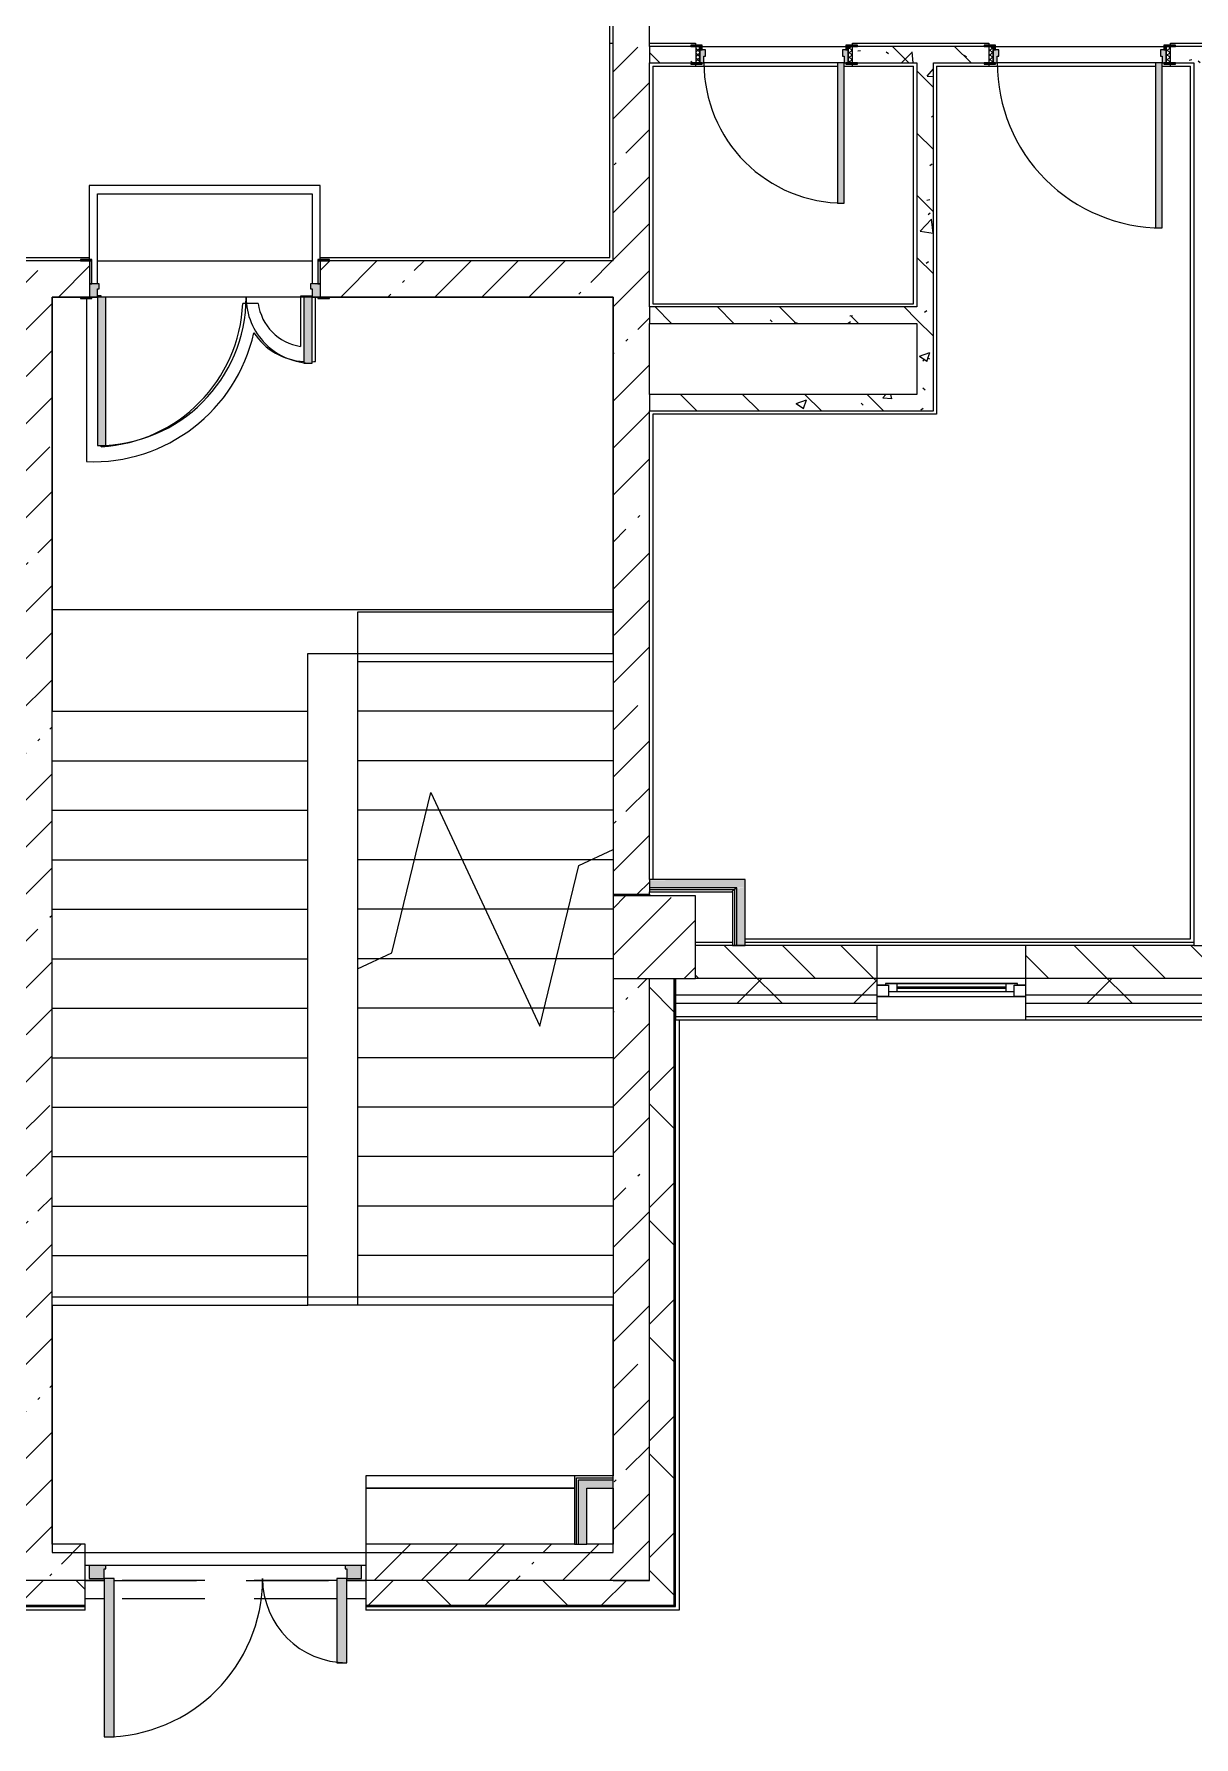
# Model space of a CAD drawing. Header units: millimetres. Extents: x 81425 to 274970, y -8553 to 29000.
# Drawn here: x 219930 to 226961, y -1048 to 9275 of the extents above; entities that cross this region are included whole.
import ezdxf

# ---------------------------------------------------------------- set-up
doc = ezdxf.new("R2010")
doc.units = ezdxf.units.MM
doc.linetypes.add('200_ШТРИХ__ш1_п0_6_', pattern=[800, 500, -300])
for name, color, linetype, lineweight in [('A-DETL-MBND-1', 7, '200_ШТРИХ__ш1_п0_6_', 9), ('A-GLAZ-3', 7, 'Continuous', 5), ('A-WALL', 7, 'Continuous', 9), ('A-WALL-7', 7, 'Continuous', 5), ('I-WALL-3', 7, 'Continuous', 5), ('S-COLS-1', 7, 'Continuous', 5), ('S-STRS-3', 7, 'Continuous', 5), ('S-STRS-MBND-1', 7, 'Continuous', 5)]:
    doc.layers.add(name, color=color, linetype=linetype, lineweight=lineweight)
for name, color, linetype, lineweight, true_color in [('A-DOOR-5', 7, 'Continuous', 5, 0xe2e2e2), ('A-DOOR-6', 7, 'Continuous', 5, 0xaaaaaa), ('A-DOOR-FRAM-3', 7, 'Continuous', 5, 0xe2e2e2), ('A-DOOR-FRAM-4', 7, 'Continuous', 5, 0xaaaaaa), ('A-FLOR-2', 7, 'Continuous', 5, 0xaaaaaa), ('I-WALL-2', 7, 'Continuous', 9, 0xe7e7e7), ('I-WALL-5', 7, 'Continuous', 5, 0x787878)]:
    doc.layers.add(name, color=color, linetype=linetype, lineweight=lineweight, true_color=true_color)
pattern_1 = [(45, (147960.08, 0), (-285.1231, 285.1231), []), (45, (148245.2, 0), (-285.1231, 285.1231), [504.031, -100.806, 16.764, -84.042])]
pattern_2 = [(45, (147960.1, 0), (-353.5534, 353.5534), []), (135, (147960.1, 0), (-353.5534, -353.5534), [])]
pattern_3 = [(135, (147960.1, 0), (-377.1708, -377.1708), [533.4, -88.9, 17.78, -88.9]), (135, (147960.1, 376.94), (-377.1708, -377.1708), []), (50, (147960.1, 0), (637.6445, -55.7866), [66.675, -733.425]), (355, (147960.1, 0), (-123.3494, 668.699), [53.34, -586.74]), (100.451, (148013.2, -4.65), (514.299, 612.908), [56.665, -623.315]), (46.184, (147960.1, 177.8), (948.7764, -147.15), [100.012, -1100.137]), (96.636, (148039.1, 165.5), (830.909, 865.997), [84.998, -934.973]), (351.184, (147960.1, 177.8), (830.918, 865.988), [80.01, -880.11]), (21, (148049, 133.35), (530.6506, -357.9283), [66.675, -733.425]), (326, (148049, 133.35), (216.308, 644.6585), [53.34, -586.74]), (71.451, (148093.2, 103.5), (746.9596, 286.7243), [56.665, -623.315]), (37.5, (147960.08, 0), (10.81053, 295.9426), [16.764, -562.864, 16.764, -578.866, -588.962]), (37.5, (147960.08, 0), (10.81053, 295.9426), [-1175.258, 16.764, -572.198]), (7.5, (147960.08, 0), (233.8692, 350.6318), [16.764, -322.834, 16.764, -549.529, -224.472]), (7.5, (147960.08, 0), (233.8692, 350.6318), [-905.891, 16.764, -207.708]), (327.5, (147761.83, 0), (474.5678, -20.0513), [16.764, -205.486, 16.764, -676.656, -920.115]), (327.5, (147761.83, 0), (474.5678, -20.0513), [-915.67, 16.764, -903.351]), (317.5, (147672.93, 0), (518.4522, 88.9934), [16.764, -272.161, 16.764, -443.738, -653.415]), (317.5, (147672.93, 0), (518.4522, 88.9934), [-749.427, 16.764, -636.651])]
pattern_4 = [(45, (147960.1, 0), (-530.33, 530.33), []), (135, (147960.1, 0), (-530.33, -530.33), [])]

# ---------------------------------------------------------------- blocks, each defined once
blk = doc.blocks.new('BSC_Колонна _Прямоугольная - 500х500-V55-1_8_3_птичка')
at = {"layer": 'S-COLS-1'}
h = blk.add_hatch(dxfattribs=at)
h.set_pattern_fill('FP_78', color=256, style=0, pattern_type=2)
h.set_pattern_definition([(45, (-75730, -3800), (-285.1231, 285.1231), []), (45, (-75444.88, -3800), (-285.1231, 285.1231), [504.031, -100.806, 16.764, -84.042])])
h.paths.add_polyline_path([(120, -250), (250, -250), (250, 250), (-250, 250), (-250, -250), (-30, -250)])
for p, q in [((250, 250), (-250, 250)), ((-250, 250), (-250, -250)), ((250, -250), (250, 250)), ((-250, -250), (250, -250))]:
    blk.add_line(p, q, dxfattribs=at)
blk = doc.blocks.new('110_Дверь_СКБ_1Ст_Внутренняя1 - Д-7_п__950x2100h_Туалет-32105350-1_8_3_птичка')
at = {"layer": 'A-DOOR-5'}
h = blk.add_hatch(color=256, dxfattribs=at)
h.paths.add_polyline_path([(437, -30), (462, -30), (462, 50), (437, 50), (437, 10), (427, 10), (427, -30)])
h.paths.add_polyline_path([(-438, -30), (-403, -30), (-403, 10), (-413, 10), (-413, 50), (-438, 50)])
at = {"layer": 'A-DOOR-6'}
h = blk.add_hatch(dxfattribs=at)
h.set_pattern_fill('FP_95', color=256, style=0, pattern_type=2)
h.set_pattern_definition([(135, (1826.41, 114.685), (-14.14214, -14.14214), []), (225, (1826.41, 114.685), (14.14214, -14.14214), [])])
h.paths.add_polyline_path([(487, -50), (487, 50), (462, 50), (463, -50)])
at = {"layer": 'A-DOOR-FRAM-3'}
for points in [[(-373, 50), (-373, 900), (-413, 900), (-413, 50), (-393, 50)], [(-438, 50), (-423, 50), (-423, 58), (-493, 58), (-493, 50), (-463, 50)], [(517, 50), (517, 58), (447, 58), (447, 50), (492, 50)], [(-493, -58), (-423, -58), (-423, -50), (-493, -50)], [(-438, -50), (-423, -50), (-423, -30), (-438, -30)], [(462, -50), (462, -30), (447, -30), (447, -50)], [(468, -58), (517, -58), (517, -50), (447, -50), (447, -58)]]:
    blk.add_hatch(color=256, dxfattribs=at).paths.add_polyline_path(points)
at = {"layer": 'A-DOOR-FRAM-4'}
h = blk.add_hatch(dxfattribs=at)
h.set_pattern_fill('FP_96', color=256, style=0, pattern_type=2)
h.set_pattern_definition([(45, (-296.384, 114.685), (-14.1421, 14.1421), []), (135, (-296.384, 114.685), (-14.1421, -14.1421), [])])
h.paths.add_polyline_path([(-438, -50), (-438, 50), (-463, 50), (-463, -50)])
at = {"layer": 'A-DOOR-6'}
for p, q in [((-413, 900), (-413, 50)), ((-373, 900), (-413, 900)), ((-373, 50), (-373, 900)), ((-413, 50), (-373, 50))]:
    blk.add_line(p, q, dxfattribs=at)
blk.add_arc((-413, 50), 850, 360, 90, dxfattribs=at)
at = {"layer": 'A-DOOR-FRAM-4'}
for p, q in [((-423, 58), (-493, 58)), ((-493, 58), (-493, 50)), ((-493, 50), (-423, 50)), ((-438, 50), (-463, 50)), ((-463, 50), (-463, -50)), ((-413, 50), (-438, 50)), ((-438, 50), (-438, -30)), ((-438, -50), (-438, 50)), ((-423, 50), (-438, 50)), ((-438, 50), (-438, 49)), ((-438, 49), (-423, 49)), ((-423, 50), (-423, 58)), ((-423, 49), (-423, 50)), ((-413, 10), (-413, 50)), ((-403, 10), (-413, 10)), ((-403, -30), (-403, 10)), ((437, 10), (427, 10)), ((427, 10), (427, -30)), ((437, 50), (437, 10)), ((462, 50), (437, 50)), ((517, 58), (447, 58)), ((447, 58), (447, 50)), ((462, 50), (447, 50)), ((447, 50), (447, 49)), ((447, 50), (517, 50)), ((447, 49), (462, 49)), ((462, -30), (462, 50)), ((487, 50), (462, 50)), ((462, 50), (462, -50)), ((462, 49), (462, 50)), ((487, -50), (487, 50)), ((517, 50), (517, 58)), ((-423, -50), (-493, -50)), ((-493, -50), (-493, -58)), ((-493, -58), (-423, -58)), ((-463, -50), (-438, -50)), ((-438, -30), (-403, -30)), ((-423, -30), (-438, -30)), ((-438, -30), (-438, -50)), ((-438, -50), (-423, -50)), ((-423, -50), (-423, -30)), ((-423, -58), (-423, -50)), ((427, -30), (462, -30)), ((462, -30), (447, -30)), ((447, -30), (447, -50)), ((447, -50), (462, -50)), ((517, -50), (447, -50)), ((447, -50), (447, -58)), ((447, -58), (517, -58)), ((462, -50), (462, -30)), ((462, -50), (487, -50)), ((517, -58), (517, -50))]:
    blk.add_line(p, q, dxfattribs=at)
blk = doc.blocks.new('110_Дверь_СКБ_1Ст_Внутренняя1 - Д-4 _п_ 1100x2100h_су мгн 2-33304581-1_8_3_птичка')
at = {"layer": 'A-DOOR-5'}
h = blk.add_hatch(color=256, dxfattribs=at)
h.paths.add_polyline_path([(537.5, 50), (512.5, 50), (512.5, 10), (502.5, 10), (502.5, -30), (537.5, -30), (537.5, 28.8)])
h.paths.add_polyline_path([(-487.5, 50), (-512.5, 50), (-512.5, -30), (-477.5, -30), (-477.5, 10), (-487.5, 10)])
at = {"layer": 'A-DOOR-6'}
h = blk.add_hatch(dxfattribs=at)
h.set_pattern_fill('FP_97', color=256, style=0, pattern_type=2)
h.set_pattern_definition([(135, (1751.41, 114.685), (-14.14214, -14.14214), []), (225, (1751.41, 114.685), (14.14214, -14.14214), [])])
h.paths.add_polyline_path([(537.5, 50), (537.5, -50), (562.5, -50), (562.5, 50)])
at = {"layer": 'A-DOOR-FRAM-3'}
for points in [[(-487.5, 1050), (-487.5, 50), (-447.5, 50), (-447.5, 1050)], [(-567.5, 58), (-567.5, 50), (-497.5, 50), (-497.5, 58), (-561.1, 58)], [(530.1, 58), (522.5, 58), (522.5, 50), (592.5, 50), (592.5, 58), (537.5, 58)], [(-497.5, -50), (-567.5, -50), (-567.5, -58), (-497.5, -58)], [(-497.5, -30), (-512.5, -30), (-512.5, -50), (-497.5, -50)], [(537.5, -30), (522.5, -30), (522.5, -50), (537.5, -50)], [(522.5, -50), (522.5, -58), (592.5, -58), (592.5, -50), (537.5, -50)]]:
    blk.add_hatch(color=256, dxfattribs=at).paths.add_polyline_path(points)
at = {"layer": 'A-DOOR-FRAM-4'}
h = blk.add_hatch(dxfattribs=at)
h.set_pattern_fill('FP_98', color=256, style=0, pattern_type=2)
h.set_pattern_definition([(45, (-371.384, 114.685), (-14.1421, 14.1421), []), (135, (-371.384, 114.685), (-14.1421, -14.1421), [])])
h.paths.add_polyline_path([(-512.5, 50), (-537.5, 50), (-537.5, -50), (-512.5, -50), (-512.5, -41.8)])
at = {"layer": 'A-DOOR-6'}
for p, q in [((-487.5, 1050), (-487.5, 50)), ((-447.5, 1050), (-487.5, 1050)), ((-447.5, 50), (-447.5, 1050)), ((-487.5, 50), (-447.5, 50))]:
    blk.add_line(p, q, dxfattribs=at)
blk.add_arc((-487.5, 50), 1000, 360, 90, dxfattribs=at)
at = {"layer": 'A-DOOR-FRAM-4'}
for p, q in [((-497.5, 58), (-567.5, 58)), ((-567.5, 58), (-567.5, 50)), ((-567.5, 50), (-497.5, 50)), ((-512.5, 50), (-537.5, 50)), ((-537.5, 50), (-537.5, -50)), ((-487.5, 50), (-512.5, 50)), ((-512.5, 50), (-512.5, -30)), ((-512.5, -50), (-512.5, 50)), ((-497.5, 50), (-512.5, 50)), ((-512.5, 50), (-512.5, 49)), ((-512.5, 49), (-497.5, 49)), ((-497.5, 50), (-497.5, 58)), ((-497.5, 49), (-497.5, 50)), ((-487.5, 10), (-487.5, 50)), ((-477.5, 10), (-487.5, 10)), ((-477.5, -30), (-477.5, 10)), ((512.5, 10), (502.5, 10)), ((502.5, 10), (502.5, -30)), ((512.5, 50), (512.5, 10)), ((537.5, 50), (512.5, 50)), ((592.5, 58), (522.5, 58)), ((522.5, 58), (522.5, 50)), ((537.5, 50), (522.5, 50)), ((522.5, 50), (522.5, 49)), ((522.5, 50), (592.5, 50)), ((522.5, 49), (537.5, 49)), ((537.5, -30), (537.5, 50)), ((562.5, 50), (537.5, 50)), ((537.5, 50), (537.5, -50)), ((537.5, 49), (537.5, 50)), ((562.5, -50), (562.5, 50)), ((592.5, 50), (592.5, 58)), ((-497.5, -50), (-567.5, -50)), ((-567.5, -50), (-567.5, -58)), ((-567.5, -58), (-497.5, -58)), ((-537.5, -50), (-512.5, -50)), ((-512.5, -30), (-477.5, -30)), ((-497.5, -30), (-512.5, -30)), ((-512.5, -30), (-512.5, -50)), ((-512.5, -50), (-497.5, -50)), ((-497.5, -50), (-497.5, -30)), ((-497.5, -58), (-497.5, -50)), ((502.5, -30), (537.5, -30)), ((537.5, -30), (522.5, -30)), ((522.5, -30), (522.5, -50)), ((522.5, -50), (537.5, -50)), ((592.5, -50), (522.5, -50)), ((522.5, -50), (522.5, -58)), ((522.5, -58), (592.5, -58)), ((537.5, -50), (537.5, -30)), ((537.5, -50), (562.5, -50)), ((592.5, -58), (592.5, -50))]:
    blk.add_line(p, q, dxfattribs=at)
blk = doc.blocks.new('110_Дверь_СКБ_2Ст - Д-1_л_Лестничная клетка EIS60 2-32142534-1_8_3_птичка')
at = {"layer": 'A-DOOR-5'}
for points in [[(662, 1010), (612, 1010), (612, 110), (662, 110), (662, 786)], [(-588, 510), (-638, 510), (-638, 110), (-588, 110), (-588, 499)], [(712, 30), (697, 30), (700, -110), (712, -110)]]:
    blk.add_hatch(color=256, dxfattribs=at).paths.add_polyline_path(points)
h = blk.add_hatch(color=256, dxfattribs=at)
h.paths.add_polyline_path([(662, 110), (662, 60), (652, 60), (652, 30), (712, 33), (712, 110)])
h.paths.add_polyline_path([(-638, 110), (-688, 110), (-687, 30), (-628, 36), (-628, 60), (-638, 60), (-638, 105)])
at = {"layer": 'A-DOOR-FRAM-3'}
for points in [[(-673, 118), (-743, 118), (-743, 110), (-673, 110)], [(730, 118), (697, 118), (697, 110), (767, 110), (767, 118)], [(-673, 30), (-688, 30), (-687, -110), (-673, -110), (-673, -21)], [(-687, -110), (-743, -110), (-743, -118), (-673, -118), (-674, -110)], [(767, -110), (697, -110), (699, -118), (767, -118)]]:
    blk.add_hatch(color=256, dxfattribs=at).paths.add_polyline_path(points)
at = {"layer": 'A-DOOR-6'}
for p, q in [((662, 1010), (612, 1010)), ((612, 1010), (612, 110)), ((662, 110), (662, 1010)), ((-638, 510), (-638, 110)), ((-588, 510), (-638, 510)), ((-588, 110), (-588, 510)), ((-638, 110), (-588, 110)), ((612, 110), (662, 110))]:
    blk.add_line(p, q, dxfattribs=at)
for centre, radius, start, end in [((662, 110), 900, 90, 180), ((-638, 110), 400, 360, 90)]:
    blk.add_arc(centre, radius, start, end, dxfattribs=at)
at = {"layer": 'A-DOOR-FRAM-4'}
for p, q in [((-673, 118), (-743, 118)), ((-743, 118), (-743, 110)), ((-743, 110), (-673, 110)), ((-638, 110), (-688, 110)), ((-688, 110), (-688, 30)), ((-673, 110), (-673, 118)), ((-638, 60), (-638, 110)), ((662, 110), (662, 60)), ((712, 110), (662, 110)), ((767, 118), (697, 118)), ((697, 118), (697, 110)), ((697, 110), (767, 110)), ((712, 30), (712, 110)), ((767, 110), (767, 118)), ((-688, 30), (-628, 30)), ((-673, 30), (-688, 30)), ((-688, 30), (-688, -110)), ((-673, -110), (-673, 30)), ((-628, 60), (-638, 60)), ((-628, 30), (-628, 60)), ((662, 60), (652, 60)), ((652, 60), (652, 30)), ((652, 30), (712, 30)), ((712, 30), (697, 30)), ((697, 30), (697, -110)), ((712, -110), (712, 30)), ((-673, -110), (-743, -110)), ((-743, -110), (-743, -118)), ((-743, -118), (-673, -118)), ((-688, -110), (-673, -110)), ((-673, -118), (-673, -110)), ((697, -110), (712, -110)), ((767, -110), (697, -110)), ((697, -110), (697, -118)), ((697, -118), (767, -118)), ((767, -118), (767, -110))]:
    blk.add_line(p, q, dxfattribs=at)
blk = doc.blocks.new('120_Окно_СКБ_1Ст - 120_Окно_СКБ_1Ст 900х2500_h_-19906774-1_8_3_птичка')
at = {"layer": 'A-GLAZ-3'}
for p, q in [((-450, -75), (-450, -5)), ((-450, -5), (-380, -5)), ((450, -5), (-450, -5)), ((-380, -75), (-450, -75)), ((-450, -75), (-400, -75)), ((-380, -75), (-400, -75)), ((-400, -75), (-400, -85)), ((-400, -85), (400, -85)), ((400, -85), (-400, -85)), ((-380, -5), (-380, -75)), ((380, -35), (-380, -35)), ((-380, -35), (-380, -75)), ((-330, -85), (-330, -35)), ((-330, -55), (330, -55)), ((330, -65), (-330, -65)), ((330, -85), (330, -35)), ((380, -75), (380, -5)), ((380, -5), (450, -5)), ((380, -75), (380, -35)), ((450, -75), (380, -75)), ((400, -75), (380, -75)), ((400, -75), (450, -75)), ((400, -85), (400, -75)), ((450, -5), (450, -75))]:
    blk.add_line(p, q, dxfattribs=at)
blk = doc.blocks.new('110_Дверь_СКБ_2Ст_Наружная - ДН-1_л__ Двухстворчатая 1350 х3200 _ЛК_ в свету с верхним остеклением 2-V167-1_8_3_птичка')
at = {"layer": 'A-DOOR-5'}
for points in [[(694.5, 869), (694.5, -91), (754.5, -91), (754.5, 869)], [(-715.5, 419), (-715.5, -91), (-655.5, -91), (-655.5, 419)]]:
    blk.add_hatch(color=256, dxfattribs=at).paths.add_polyline_path(points)
h = blk.add_hatch(color=256, dxfattribs=at)
h.paths.add_polyline_path([(-805.5, -91), (-805.5, -171), (-705.5, -171), (-705.5, -151), (-715.5, -151), (-715.5, -91), (-780.5, -91)])
h.paths.add_polyline_path([(774.2, -91), (754.5, -91), (754.5, -151), (744.5, -151), (744.5, -171), (844.5, -171), (844.5, -91)])
at = {"layer": 'A-DOOR-6'}
for p, q in [((754.5, 869), (694.5, 869)), ((694.5, 869), (694.5, -91)), ((754.5, -91), (754.5, 869)), ((-715.5, 419), (-715.5, -91)), ((-655.5, 419), (-715.5, 419)), ((-655.5, -91), (-655.5, 419)), ((-715.5, -91), (-655.5, -91)), ((694.5, -91), (754.5, -91))]:
    blk.add_line(p, q, dxfattribs=at)
for centre, radius, start, end in [((754.5, -91), 960, 90, 180), ((-715.5, -91), 510, 0, 90)]:
    blk.add_arc(centre, radius, start, end, dxfattribs=at)
at = {"layer": 'A-DOOR-FRAM-4'}
for p, q in [((-715.5, -91), (-805.5, -91)), ((-805.5, -91), (-805.5, -171)), ((-715.5, -151), (-715.5, -91)), ((754.5, -91), (754.5, -151)), ((844.5, -91), (754.5, -91)), ((844.5, -171), (844.5, -91)), ((-805.5, -171), (-705.5, -171)), ((-705.5, -151), (-715.5, -151)), ((-705.5, -171), (-705.5, -151)), ((754.5, -151), (744.5, -151)), ((744.5, -151), (744.5, -171)), ((744.5, -171), (844.5, -171))]:
    blk.add_line(p, q, dxfattribs=at)
blk = doc.blocks.new('Зашивка приборов отопления5 - Зашивка приборов отопления-33272456-1_8_3_птичка')
at = {"layer": 'A-WALL-7'}
for p, q in [((75245, 535), (73980, 535)), ((73980, 535), (73980, 460)), ((75245, 460), (73980, 460)), ((73980, 460), (73980, 120)), ((73980, 460), (75245, 460))]:
    blk.add_line(p, q, dxfattribs=at)

msp = doc.modelspace()

# ---------------------------------------------------------------- hatches: boundary and pattern name
at = {"layer": 'A-WALL-7'}
h = msp.add_hatch(dxfattribs=at)
h.set_pattern_fill('FP_94', color=256, style=0, pattern_type=2)
h.set_pattern_definition([(135, (147960.08, 0), (-176.7767, -176.7767), [])])
h.paths.add_polyline_path([(224053.3, 3550), (225040.1, 3550), (225040.1, 3750), (223940.1, 3750), (223940.1, 3550)])
h.paths.add_polyline_path([(226960.6, 3550), (227140.6, 3550), (227140.6, 3750), (225940.1, 3750), (225940.1, 3550), (226841.7, 3550)])
h.paths.add_polyline_path([(232060.1, 3550), (232160.1, 3550), (232160.1, 3750), (232060.1, 3750), (232060.1, 3554.3)])
h.paths.add_polyline_path([(228040.6, 3550), (228310.1, 3550), (228310.1, 3750), (228040.6, 3750), (228040.6, 3727.7)])
h.paths.add_polyline_path([(229960.1, 3550), (229960.1, 3750), (228810.1, 3750), (228810.1, 3550)])
h = msp.add_hatch(dxfattribs=at)
h.set_pattern_fill('FP_83', color=256, style=0, pattern_type=2)
h.set_pattern_definition(pattern_2)
h.paths.add_polyline_path([(223660.1, -250), (223810.1, -250), (223810.1, 3550), (223660.1, 3550), (223660.1, -210)])
h = msp.add_hatch(dxfattribs=at)
h.set_pattern_fill('FP_83', color=256, style=0, pattern_type=2)
h.set_pattern_definition(pattern_2)
h.paths.add_polyline_path([(232418.6, 3450), (232760.1, 3450), (232760.1, 3550), (232060.1, 3550), (232060.1, 3450), (232160.1, 3450)])
h.paths.add_polyline_path([(224982.8, 3450), (225040.1, 3455.7), (225040.1, 3550), (223818.1, 3546.3), (223818.1, 3450), (224578.3, 3450)])
h.paths.add_polyline_path([(225940.1, 3450), (227140.6, 3450), (227140.6, 3550), (225940.1, 3550), (225940.1, 3466.9)])
h.paths.add_polyline_path([(228700.7, 3450), (229960.1, 3450), (229960.1, 3550), (228040.6, 3550), (228040.6, 3450)])
h = msp.add_hatch(dxfattribs=at)
h.set_pattern_fill('FP_83', color=256, style=0, pattern_type=2)
h.set_pattern_definition(pattern_2)
h.paths.add_polyline_path([(232060.1, 3400), (232810.1, 3400), (232810.1, 3450), (232060.1, 3450), (232060.1, 3440)])
h.paths.add_polyline_path([(224982.8, 3400), (225040.1, 3400), (225040.1, 3450), (223818.1, 3450), (223818.1, 3400), (224053.3, 3400)])
h.paths.add_polyline_path([(226841.7, 3400), (227140.6, 3400), (227140.6, 3450), (225940.1, 3450), (225940.1, 3400)])
h.paths.add_polyline_path([(228040.6, 3400), (229960.1, 3400), (229960.1, 3450), (228040.6, 3450), (228040.6, 3440)])
h = msp.add_hatch(dxfattribs=at)
h.set_pattern_fill('FP_83', color=256, style=0, pattern_type=2)
h.set_pattern_definition(pattern_2)
h.paths.add_polyline_path([(223653.9, -250), (223660.1, -250), (223660.1, -100), (221940.1, -100), (221940.1, -250), (223652.1, -250)])
h.paths.add_polyline_path([(215688, -250), (218620.1, -250), (218620.1, -100), (215020.1, -100), (215020.1, -250)])
h.paths.add_polyline_path([(220196.1, -250), (220240.1, -250), (220240.1, -100), (219520.1, -101.8), (219520.1, -250), (220040.1, -250)])
h.paths.add_polyline_path([(209570.1, -250), (209570.1, -100), (208870.1, -100), (208870.1, -250), (209181.7, -250)])
h.paths.add_polyline_path([(211670.1, -250), (212220.1, -250), (212220.1, -100), (211670.1, -100), (211670.1, -121.3)])
h.paths.add_polyline_path([(207970.1, -250), (207970.1, -100), (207220.1, -100), (207220.1, -250)])
h.paths.add_polyline_path([(205120.1, -250), (205120.1, -100), (204370.1, -100), (204370.1, -250), (204534.3, -250)])
h.paths.add_polyline_path([(213120.1, -250), (214120.1, -250), (214120.1, -100), (213120.1, -100), (213120.1, -118)])
h.paths.add_polyline_path([(199831.6, -250), (201270.1, -250), (201270.1, -100), (199831.6, -100), (199831.6, -150.7)])
h.paths.add_polyline_path([(197731.6, -250), (197731.6, -100), (197020.1, -100), (197020.1, -250), (197098.5, -250)])
h.paths.add_polyline_path([(196120.1, -250), (196120.1, -100), (195370.1, -100), (195370.1, -250)])
h.paths.add_polyline_path([(192270.1, -250), (192270.1, -100), (190697.6, -100), (190697.6, -250), (191521.6, -250)])
h.paths.add_polyline_path([(188597.6, -250), (188597.6, -100), (187900.1, -100), (187900.1, -250)])
h.paths.add_polyline_path([(187000.1, -250), (187000.1, -100), (185950.1, -100), (185950.1, -250), (186874.3, -250)])
h.paths.add_polyline_path([(185050.1, -250), (185050.1, -100), (183930.1, -100), (183930.1, -250), (185015.3, -250)])
h.paths.add_polyline_path([(181830.1, -250), (181830.1, -100), (180970.1, -100), (180970.1, -250)])
h.paths.add_polyline_path([(178170.1, -250), (178170.1, -100), (177169.8, -100), (177169.8, -250), (177579.5, -250)])
h.paths.add_polyline_path([(176269.8, -250), (176269.8, -100), (175270.1, -100), (175270.1, -250)])
h.paths.add_polyline_path([(169570.1, -250), (170595.1, -250), (170595.1, -100), (169570.1, -100), (169570.1, -226)])
h.paths.add_polyline_path([(163570.1, -250), (163570.1, -100), (162820.1, -100), (162820.1, -250)])
h.paths.add_polyline_path([(174370.1, -250), (174370.1, -100), (173395.1, -100), (173395.1, -250), (173861.6, -250)])
h.paths.add_polyline_path([(164470.1, -250), (165220.1, -250), (165220.1, -100), (164470.1, -100), (164470.1, -238.7)])
h.paths.add_polyline_path([(167320.1, -250), (168670.1, -250), (168670.1, -100), (167320.1, -100), (167320.1, -231.6)])
h.paths.add_polyline_path([(148765.8, -250), (151690.1, -250), (151690.1, -100), (147700.1, -100), (147700.1, -250), (148070.1, -250)])
h.paths.add_polyline_path([(155620.1, -250), (156219.8, -250), (156219.8, -100), (154790.1, -100), (154790.1, -250), (155272.1, -250)])
h.paths.add_polyline_path([(159970.1, -250), (160720.1, -248), (160720.1, -100), (159970.1, -100), (159970.1, -249.9)])
h.paths.add_polyline_path([(157870.1, -250), (157870.1, -100), (157119.8, -100), (157119.8, -250), (157131, -250)])
at = {"layer": 'I-WALL-2'}
for points in [[(223660.1, 4100), (224239.5, 4100), (224234.5, 4150), (223660.1, 4145)], [(224239.5, 3750), (224234.5, 4100), (224189.5, 4095.2), (224189.5, 3750)], [(223440.1, 460), (223440.1, 510), (223230.1, 510), (223230.1, 460), (223341.3, 460)], [(223280.1, 120), (223280.1, 460), (223230.1, 460), (223230.1, 120)]]:
    msp.add_hatch(color=256, dxfattribs=at).paths.add_polyline_path(points)
at = {"layer": 'I-WALL-3'}
h = msp.add_hatch(dxfattribs=at)
h.set_pattern_fill('FP_63', color=256, style=0, pattern_type=2)
h.set_pattern_definition(pattern_1)
h.paths.add_polyline_path([(223660.1, 7900), (223660.1, 9330), (223440.1, 9330), (223440.1, 7900)])
h.paths.add_polyline_path([(223660.1, 10830), (223660.1, 10900), (223640.1, 10900), (223640.1, 10830)])
h = msp.add_hatch(dxfattribs=at)
h.set_pattern_fill('FP_63', color=256, style=0, pattern_type=2)
h.set_pattern_definition(pattern_1)
h.paths.add_polyline_path([(220040.1, -100), (220040.1, 7900), (219820.1, 7900), (219820.1, -100)])
h = msp.add_hatch(dxfattribs=at)
h.set_pattern_fill('FP_63', color=256, style=0, pattern_type=2)
h.set_pattern_definition(pattern_1)
h.paths.add_polyline_path([(220040.1, 7680), (220265.1, 7680), (220265.1, 7900), (220040.1, 7900), (220040.1, 7708.9)])
h.paths.add_polyline_path([(223440.1, 7680), (223660.1, 7680), (223660.1, 7900), (221665.1, 7900), (221665.1, 7680), (223420.1, 7680)])
h = msp.add_hatch(dxfattribs=at)
h.set_pattern_fill('FP_63', color=256, style=0, pattern_type=2)
h.set_pattern_definition(pattern_1)
h.paths.add_polyline_path([(223440.1, 4060), (223660.1, 4060), (223660.1, 7680), (223440.1, 7680), (223440.1, 4095.2)])
h = msp.add_hatch(dxfattribs=at)
h.set_pattern_fill('FP_199', color=256, style=0, pattern_type=2)
h.set_pattern_definition(pattern_4)
h.paths.add_polyline_path([(224177, 4087.5), (224189.5, 4087.5), (224189.5, 4100), (223660.1, 4095.2), (223660.1, 4087.5), (224053.3, 4087.5)])
h = msp.add_hatch(dxfattribs=at)
h.set_pattern_fill('FP_199', color=256, style=0, pattern_type=2)
h.set_pattern_definition(pattern_4)
h.paths.add_polyline_path([(224177, 4075), (224177, 4087.5), (223660.1, 4087.5), (223660.1, 4075), (224164.5, 4075)])
h = msp.add_hatch(dxfattribs=at)
h.set_pattern_fill('FP_63', color=256, style=0, pattern_type=2)
h.set_pattern_definition(pattern_1)
h.paths.add_polyline_path([(223660.1, -100), (223660.1, 3550), (223440.1, 3550), (223440.1, -100)])
h = msp.add_hatch(dxfattribs=at)
h.set_pattern_fill('FP_63', color=256, style=0, pattern_type=2)
h.set_pattern_definition(pattern_1)
h.paths.add_polyline_path([(223440.1, -100), (223440.1, 120), (221940.1, 120), (221940.1, -100), (223123.8, -100)])
h.paths.add_polyline_path([(220240.1, -100), (220240.1, 120), (220040.1, 120), (220040.1, -100)])
at = {"layer": 'I-WALL-5'}
h = msp.add_hatch(dxfattribs=at)
h.set_pattern_fill('FP_92', color=256, style=0, pattern_type=2)
h.set_pattern_definition(pattern_3)
h.paths.add_polyline_path([(227080.6, 9100), (227125.1, 9100), (227125.1, 9200), (226818.1, 9200), (226818.1, 9100), (227060.6, 9100)])
h.paths.add_polyline_path([(223910.1, 9100), (223940.1, 9100), (223940.1, 9200), (223660.1, 9200), (223660.1, 9100), (223680.1, 9100)])
h.paths.add_polyline_path([(228700.7, 9100), (229790.1, 9100), (229790.1, 9200), (228225.1, 9200), (228225.1, 9100), (228590.1, 9100)])
h.paths.add_polyline_path([(224890.1, 9100), (225718.1, 9100), (225718.1, 9200), (224890.1, 9200)])
h = msp.add_hatch(dxfattribs=at)
h.set_pattern_fill('FP_92', color=256, style=0, pattern_type=2)
h.set_pattern_definition(pattern_3)
h.paths.add_polyline_path([(225381, 7090.6), (225381, 9100), (225281, 9100), (225281, 7090.6)])
h = msp.add_hatch(dxfattribs=at)
h.set_pattern_fill('FP_92', color=256, style=0, pattern_type=2)
h.set_pattern_definition(pattern_3)
h.paths.add_polyline_path([(223956.5, 7520.6), (225281, 7520.6), (225281, 7620.6), (223660.1, 7620.6), (223660.1, 7520.6), (223680.1, 7520.6)])
h = msp.add_hatch(dxfattribs=at)
h.set_pattern_fill('FP_92', color=256, style=0, pattern_type=2)
h.set_pattern_definition(pattern_3)
h.paths.add_polyline_path([(223660.1, 6990.6), (225381, 6990.6), (225381, 7090.6), (223660.1, 7090.6)])

# ---------------------------------------------------------------- linework, layer by layer
at = {"layer": 'A-DETL-MBND-1'}
for p, q in [((220240.1, -100), (220355.1, -100)), ((220355.1, -100), (220240.1, -100)), ((220415.1, -100), (221765.1, -100)), ((221765.1, -100), (220415.1, -100)), ((221825.1, -100), (221940.1, -100)), ((221940.1, -100), (221825.1, -100)), ((220355.1, -210), (220240.1, -210)), ((221765.1, -210), (220415.1, -210)), ((221940.1, -210), (221825.1, -210))]:
    msp.add_line(p, q, dxfattribs=at)
at = {"layer": 'A-FLOR-2'}
for p, q in [((223420.1, 7920), (223420.1, 10880)), ((223420.1, 9220), (223440.1, 9220)), ((223660.1, 9220), (223940.1, 9220)), ((223940.1, 9220), (223940.1, 9208)), ((224890.1, 9208), (224890.1, 9220)), ((224890.1, 9220), (225718.1, 9220)), ((225718.1, 9220), (225718.1, 9208)), ((226818.1, 9208), (226818.1, 9220)), ((226818.1, 9220), (227125.1, 9220)), ((223940.1, 9092), (223940.1, 9080)), ((224890.1, 9080), (224890.1, 9092)), ((225718.1, 9092), (225718.1, 9080)), ((226818.1, 9080), (226818.1, 9092)), ((223680.1, 9080), (223680.1, 7640.6)), ((223680.1, 9080), (224800.1, 9080)), ((224840.1, 9080), (225261, 9080)), ((225261, 7640.6), (225261, 9080)), ((225401, 9080), (225401, 6970.6)), ((225401, 9080), (226728.1, 9080)), ((226768.1, 9080), (226940.6, 9080)), ((226940.6, 3790), (226940.6, 9080)), ((220265, 8357.4), (220265, 7908)), ((221665, 8357.4), (220265, 8357.4)), ((220315, 7760), (220315, 8307.4)), ((220315, 8307.4), (221615, 8307.4)), ((221615, 8307.4), (221615, 7760)), ((221665, 7908), (221665, 8357.4)), ((219606.1, 7920), (220265, 7920)), ((221665.1, 7908), (221665.1, 7920)), ((221665.1, 7920), (223420.1, 7920)), ((220247.7, 7672), (220247.7, 6682.9)), ((220337.7, 7688.2), (220315.1, 7688.2)), ((220337.7, 7680), (220337.7, 7688.2)), ((221289, 7642.2), (221195.4, 7642.2)), ((221615.1, 7685.2), (221545.3, 7685.2)), ((221545.3, 7685.2), (221545.3, 7381.5)), ((221635.3, 7290.8), (221635.3, 7680)), ((223680.1, 7640.6), (225261, 7640.6)), ((225401, 6970.6), (223680.1, 6970.6)), ((223680.1, 6970.6), (223680.1, 4150)), ((220337.7, 6773.6), (220337.7, 6780)), ((223440.1, 5783.8), (220040.1, 5783.8)), ((223440.1, 4060), (223440.1, 4050)), ((223660.1, 4060), (223660.1, 4050)), ((224239.5, 3790), (226940.6, 3790)), ((220040.1, 1620), (223440.1, 1620)), ((220265.1, -8), (220240.1, -8)), ((221815.1, -8), (220365.1, -8)), ((221940.1, -8), (221915.1, -8))]:
    msp.add_line(p, q, dxfattribs=at)
for centre, radius, start, end in [((220286.3, 7682.2), 910, 273.23752, 357.48069), ((221590.3, 7682.2), 304, 187.56084, 261.48743), ((220286.3, 7682.2), 1000, 267.78741, 347.3989), ((221590.3, 7682.2), 394, 213.62195, 266.31806), ((221590.3, 7682.2), 394, 273.6096, 276.55825)]:
    msp.add_arc(centre, radius, start, end, dxfattribs=at)
at = {"layer": 'A-WALL'}
for p, q in [((223660.1, 9200), (223660.1, 9100)), ((223660.1, 7620.6), (223660.1, 7520.6)), ((223660.1, 7090.6), (223660.1, 6990.6)), ((223660.1, 4150), (223660.1, 4075)), ((224189.5, 4100), (223660.1, 4100)), ((224177, 4087.5), (223660.1, 4087.5)), ((224177, 3750), (224177, 4087.5)), ((224189.5, 3750), (224189.5, 4100)), ((226960.6, 3750), (227060.6, 3750)), ((223660.1, -100), (223660.1, 3550)), ((223810.1, -250), (223810.1, 3550)), ((223813.1, -253), (223813.1, 3550)), ((223818.1, 3550), (223818.1, 3300)), ((225040.1, 3550), (223940.1, 3550)), ((227140.6, 3550), (225940.1, 3550)), ((223818.1, 3450), (225040.1, 3450)), ((225940.1, 3450), (227140.6, 3450)), ((223818.1, 3400), (225040.1, 3400)), ((223818.1, 3320), (225040.1, 3320)), ((225940.1, 3400), (227140.6, 3400)), ((225940.1, 3320), (227140.6, 3320)), ((223217.6, 522.5), (223440.1, 522.5)), ((223217.6, 120), (223217.6, 522.5)), ((223440.1, 460), (223440.1, 535)), ((223230.1, 510), (223440.1, 510)), ((223230.1, 120), (223230.1, 510)), ((223205.1, 120), (223280.1, 120)), ((220240.1, -100), (220040.1, -100)), ((223440.1, -100), (221940.1, -100)), ((219520.1, -250), (220240.1, -250)), ((219520.1, -253), (220240.1, -253)), ((221940.1, -250), (223810.1, -250)), ((221940.1, -253), (223813.1, -253))]:
    msp.add_line(p, q, dxfattribs=at)
at = {"layer": 'A-WALL-7'}
for p, q in [((226960.6, 3750), (223940.1, 3750)), ((225040.1, 3300), (225040.1, 3750)), ((225940.1, 3750), (225940.1, 3300)), ((223818.1, 3300), (232910.1, 3300)), ((223818.1, -258), (223818.1, 3300)), ((223840.1, 3300), (223840.1, -280)), ((220040.1, -100), (219820.1, -100)), ((220240.1, -280), (220240.1, -100)), ((221940.1, -100), (221940.1, -280)), ((223660.1, -100), (223440.1, -100)), ((220240.1, -280), (147670.1, -280)), ((212220.1, -258), (220240.1, -258)), ((221940.1, -258), (223818.1, -258)), ((223840.1, -280), (221940.1, -280))]:
    msp.add_line(p, q, dxfattribs=at)
at = {"layer": 'I-WALL-3'}
for p, q in [((223440.1, 7900), (223440.1, 10900)), ((223660.1, 9200), (223660.1, 9376.2)), ((223910.1, 9200), (223660.1, 9200)), ((223980.1, 9200), (224850.1, 9200)), ((225688.1, 9200), (224920.1, 9200)), ((225758.1, 9200), (226778.1, 9200)), ((227095.1, 9200), (226848.1, 9200)), ((223660.1, 7900), (223660.1, 9100)), ((223660.1, 9100), (223910.1, 9100)), ((224800.1, 9100), (223990.1, 9100)), ((224920.1, 9100), (225281, 9100)), ((225281, 9100), (225281, 7620.6)), ((225381, 9100), (225688.1, 9100)), ((225381, 6990.6), (225381, 9100)), ((226728.1, 9100), (225768.1, 9100)), ((226848.1, 9100), (226960.6, 9100)), ((226960.6, 9100), (226960.6, 3750)), ((220210.1, 7900), (219650.1, 7900)), ((220315, 7900), (221615, 7900)), ((223440.1, 7900), (221720.1, 7900)), ((223660.1, 7620.6), (223660.1, 7900)), ((220040.1, 120), (220040.1, 7680)), ((220040.1, 7680), (220210.1, 7680)), ((221545.3, 7680), (220365.1, 7680)), ((221720.1, 7680), (223440.1, 7680)), ((223440.1, 7680), (223440.1, 4060)), ((225281, 7620.6), (223660.1, 7620.6)), ((223660.1, 7090.6), (223660.1, 7520.6)), ((223660.1, 7520.6), (225281, 7520.6)), ((225281, 7520.6), (225281, 7090.6)), ((225281, 7090.6), (223660.1, 7090.6)), ((223660.1, 4150), (223660.1, 6990.6)), ((223660.1, 6990.6), (225381, 6990.6)), ((224239.5, 4150), (223660.1, 4150)), ((224239.5, 3750), (224239.5, 4150)), ((223440.1, 4060), (223660.1, 4060)), ((223660.1, 4060), (223660.1, 4075)), ((223660.1, 4075), (224164.5, 4075)), ((224164.5, 4075), (224164.5, 3750)), ((223940.1, 3770), (224164.5, 3770)), ((224164.5, 3750), (224239.5, 3750)), ((224239.5, 3770), (226960.6, 3770)), ((223440.1, 3550), (223440.1, 535)), ((225940.1, 3550), (225040.1, 3550)), ((223440.1, 535), (223205.1, 535)), ((223205.1, 535), (223205.1, 120)), ((223280.1, 460), (223440.1, 460)), ((223280.1, 120), (223280.1, 460)), ((223440.1, 460), (223440.1, 120)), ((220240.1, 120), (220040.1, 120)), ((220240.1, -100), (220240.1, 120)), ((223205.1, 120), (221940.1, 120)), ((221940.1, 120), (221940.1, -100)), ((223440.1, 120), (223280.1, 120)), ((223440.1, -100), (223660.1, -100))]:
    msp.add_line(p, q, dxfattribs=at)
at = {"layer": 'S-STRS-3'}
for p, q in [((223440.1, 5769.7), (221890.1, 5769.7)), ((221890.1, 5769.7), (221890.1, 5469.7)), ((223440.1, 5769.7), (221890.1, 5769.7)), ((221890.1, 5469.7), (221890.1, 5169.7)), ((223440.1, 5469.7), (221890.1, 5469.7)), ((223440.1, 5469.7), (221890.1, 5469.7)), ((221890.1, 5169.7), (221890.1, 4869.7)), ((223440.1, 5169.7), (221890.1, 5169.7)), ((223440.1, 5169.7), (221890.1, 5169.7)), ((221890.1, 4869.7), (221890.1, 4569.7)), ((223440.1, 4869.7), (221890.1, 4869.7)), ((223440.1, 4869.7), (221890.1, 4869.7)), ((221890.1, 4569.7), (221890.1, 4269.7)), ((222308.6, 4569.7), (221890.1, 4569.7)), ((222308.6, 4569.7), (221890.1, 4569.7)), ((223440.1, 4569.7), (222385.3, 4569.7)), ((223440.1, 4569.7), (222385.3, 4569.7)), ((221890.1, 4269.7), (221890.1, 3969.7)), ((222235.7, 4269.7), (221890.1, 4269.7)), ((222235.7, 4269.7), (221890.1, 4269.7)), ((223308.4, 4269.7), (222525.2, 4269.7)), ((223308.4, 4269.7), (222525.2, 4269.7)), ((221890.1, 3969.7), (221890.1, 3669.7)), ((222162.8, 3969.7), (221890.1, 3969.7)), ((222162.8, 3969.7), (221890.1, 3969.7)), ((223167.3, 3969.7), (222665.1, 3969.7)), ((223167.3, 3969.7), (222665.1, 3969.7)), ((221890.1, 3669.7), (221890.1, 3608.3)), ((222021.7, 3669.7), (221890.1, 3669.7)), ((222021.7, 3669.7), (221890.1, 3669.7)), ((223094.4, 3669.7), (222805, 3669.7)), ((223094.4, 3669.7), (222805, 3669.7)), ((223021.5, 3369.7), (222944.9, 3369.7)), ((223021.5, 3369.7), (222944.9, 3369.7))]:
    msp.add_line(p, q, dxfattribs=at)
at = {"layer": 'S-STRS-MBND-1'}
for p, q in [((220040.1, 7680), (220040.1, 5169.7)), ((223440.1, 7680), (220040.1, 7680)), ((223440.1, 5520), (223440.1, 7680)), ((221590.1, 5520), (223440.1, 5520)), ((221590.1, 5169.7), (221590.1, 5520)), ((220040.1, 5169.7), (221590.1, 5169.7)), ((220040.1, 1569.7), (220040.1, 5169.7)), ((220040.1, 5169.7), (221590.1, 5169.7)), ((221590.1, 1569.7), (221590.1, 5169.7)), ((220040.1, 4869.7), (221590.1, 4869.7)), ((220040.1, 4869.7), (221590.1, 4869.7)), ((222098.6, 3705.6), (222334.9, 4677.8)), ((222334.9, 4677.8), (222995.2, 3261.7)), ((220040.1, 4569.7), (221590.1, 4569.7)), ((220040.1, 4569.7), (221590.1, 4569.7)), ((222385.3, 4569.7), (222308.6, 4569.7)), ((222385.3, 4569.7), (222308.6, 4569.7)), ((220040.1, 4269.7), (221590.1, 4269.7)), ((220040.1, 4269.7), (221590.1, 4269.7)), ((222525.2, 4269.7), (222235.7, 4269.7)), ((222525.2, 4269.7), (222235.7, 4269.7)), ((222995.2, 3261.7), (223231.5, 4233.8)), ((223231.5, 4233.8), (223440.1, 4331.1)), ((223440.1, 4269.7), (223308.4, 4269.7)), ((223440.1, 4269.7), (223308.4, 4269.7)), ((223440.1, 4060), (223440.1, 4050)), ((220040.1, 3969.7), (221590.1, 3969.7)), ((220040.1, 3969.7), (221590.1, 3969.7)), ((222665.1, 3969.7), (222162.8, 3969.7)), ((222665.1, 3969.7), (222162.8, 3969.7)), ((223440.1, 3969.7), (223167.3, 3969.7)), ((223440.1, 3969.7), (223167.3, 3969.7)), ((220040.1, 3669.7), (221590.1, 3669.7)), ((220040.1, 3669.7), (221590.1, 3669.7)), ((221890.1, 3608.3), (222098.6, 3705.6)), ((222805, 3669.7), (222021.7, 3669.7)), ((222805, 3669.7), (222021.7, 3669.7)), ((223440.1, 3669.7), (223094.4, 3669.7)), ((223440.1, 3669.7), (223094.4, 3669.7)), ((221890.1, 3608.3), (221890.1, 1569.7)), ((223440.1, 3550), (223440.1, 1569.7)), ((220040.1, 3369.7), (221590.1, 3369.7)), ((220040.1, 3369.7), (221590.1, 3369.7)), ((222944.9, 3369.7), (221890.1, 3369.7)), ((222944.9, 3369.7), (221890.1, 3369.7)), ((223440.1, 3369.7), (223021.5, 3369.7)), ((223440.1, 3369.7), (223021.5, 3369.7)), ((220040.1, 3069.7), (221590.1, 3069.7)), ((220040.1, 3069.7), (221590.1, 3069.7)), ((223440.1, 3069.7), (221890.1, 3069.7)), ((223440.1, 3069.7), (221890.1, 3069.7)), ((220040.1, 2769.7), (221590.1, 2769.7)), ((220040.1, 2769.7), (221590.1, 2769.7)), ((223440.1, 2769.7), (221890.1, 2769.7)), ((223440.1, 2769.7), (221890.1, 2769.7)), ((220040.1, 2469.7), (221590.1, 2469.7)), ((220040.1, 2469.7), (221590.1, 2469.7)), ((223440.1, 2469.7), (221890.1, 2469.7)), ((223440.1, 2469.7), (221890.1, 2469.7)), ((220040.1, 2169.7), (221590.1, 2169.7)), ((220040.1, 2169.7), (221590.1, 2169.7)), ((223440.1, 2169.7), (221890.1, 2169.7)), ((223440.1, 2169.7), (221890.1, 2169.7)), ((220040.1, 1869.7), (221590.1, 1869.7)), ((220040.1, 1869.7), (221590.1, 1869.7)), ((223440.1, 1869.7), (221890.1, 1869.7)), ((223440.1, 1869.7), (221890.1, 1869.7)), ((220040.1, 1569.7), (220040.1, 69.7)), ((220040.1, 1569.7), (221590.1, 1569.7)), ((220040.1, 1569.7), (221590.1, 1569.7)), ((221890.1, 1569.7), (221590.1, 1569.7)), ((223440.1, 1569.7), (221890.1, 1569.7)), ((223440.1, 1569.7), (221890.1, 1569.7)), ((223440.1, 69.7), (223440.1, 1569.7)), ((220040.1, 69.7), (223440.1, 69.7))]:
    msp.add_line(p, q, dxfattribs=at)

# ---------------------------------------------------------------- block references
at = {"layer": 'A-DOOR-6', "rotation": 180}
for name, p in [('110_Дверь_СКБ_1Ст_Внутренняя1 - Д-7_п__950x2100h_Туалет-32105350-1_8_3_птичка', (224427.6, 9150)), ('110_Дверь_СКБ_1Ст_Внутренняя1 - Д-4 _п_ 1100x2100h_су мгн 2-33304581-1_8_3_птичка', (226280.6, 9150)), ('110_Дверь_СКБ_2Ст - Д-1_л_Лестничная клетка EIS60 2-32142534-1_8_3_птичка', (220977.6, 7790)), ('110_Дверь_СКБ_2Ст_Наружная - ДН-1_л__ Двухстворчатая 1350 х3200 _ЛК_ в свету с верхним остеклением 2-V167-1_8_3_птичка', (221109.6, -179))]:
    msp.add_blockref(name, p, dxfattribs=at)
at = {"layer": 'A-GLAZ-3', "rotation": 180}
msp.add_blockref('120_Окно_СКБ_1Ст - 120_Окно_СКБ_1Ст 900х2500_h_-19906774-1_8_3_птичка', (225490.1, 3435), dxfattribs=at)
at = {"layer": 'A-WALL-7'}
msp.add_blockref('Зашивка приборов отопления5 - Зашивка приборов отопления-33272456-1_8_3_птичка', (147960.1, 0), dxfattribs=at)
at = {"layer": 'S-COLS-1'}
msp.add_blockref('BSC_Колонна _Прямоугольная - 500х500-V55-1_8_3_птичка', (223690.1, 3800), dxfattribs=at)

doc.saveas('drawing.dxf')
